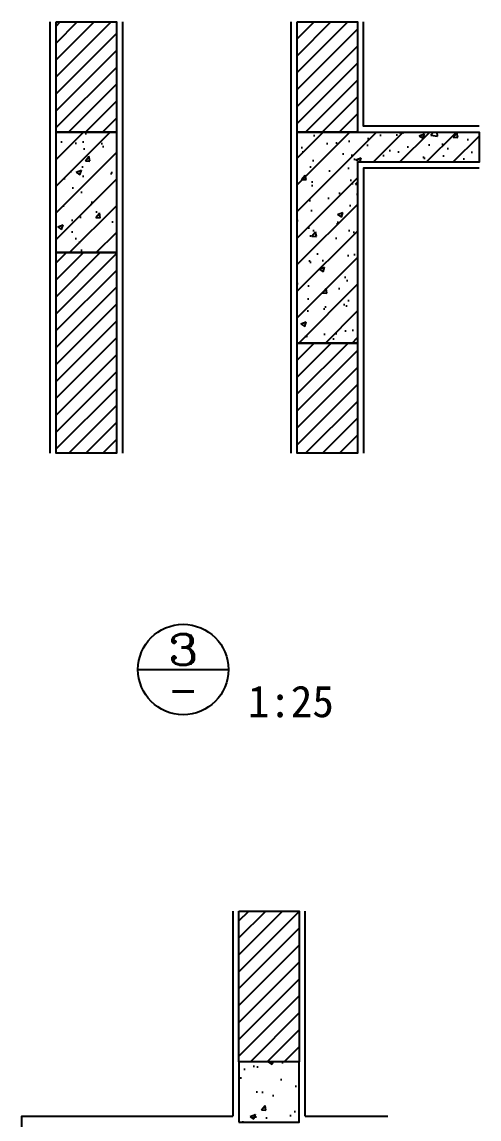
# Model space of a CAD drawing. Extents: x -695846 to 822170, y -413475 to 397179.
# Drawn here: x -400081 to -394014, y 97442 to 112005 of the extents above; entities that cross this region are included whole.
import ezdxf
from ezdxf.enums import TextEntityAlignment as Align

# ---------------------------------------------------------------- set-up
doc = ezdxf.new("R2010")
doc.units = 0
doc.header["$LTSCALE"] = 1000
doc.header["$MEASUREMENT"] = 0
for name, color, linetype in [('A-详图', 151, 'Continuous'), ('FC-深灰填充', 7, 'Continuous'), ('PUB_DIM', 3, 'Continuous'), ('PUB_TEXT', 7, 'Continuous')]:
    doc.layers.add(name, color=color, linetype=linetype)
doc.styles.add('-黑体', font='simhei.ttf', dxfattribs={"width": 0.8})
doc.styles.add('COMP', font='complex_.ttf', dxfattribs={"bigfont": 'hztxt'})
pattern_1 = [(45, (155105.96, 23921), (-112.2532, 112.2532), [])]
pattern_2 = [(45, (155105.96, 23921), (-176.7767, 176.7767), []), (50, (155105.96, 23921), (717.2602, -62.75213), [75, -825]), (355, (155106, 23921), (-138.7513, 752.1921), [60, -660]), (100.4514, (155165.73, 23915.8), (578.5094, 689.4395), [63.7402, -701.1421]), (46.1842, (155106, 24121), (1067.241, -165.519), [112.5, -1237.5]), (96.6356, (155194.9, 24107.2), (934.6627, 974.1179), [95.6103, -1051.713]), (351.1842, (155106, 24121), (934.662, 974.1186), [90, -990]), (21, (155205.96, 24071), (596.90705, -402.6189), [75, -825]), (326, (155206, 24071), (243.3153, 725.15), [60, -660]), (71.4514, (155255.7, 24037.46), (840.2226, 322.5305), [63.7402, -701.1421]), (37.5, (155105.96, 23921), (12.15986, 332.89385), [0, -652, 0, -670, 0, -662.5]), (7.5, (155105.96, 23921), (263.06954, 394.41171), [0, -382, 0, -637, 0, -252.5]), (327.5, (154882.96, 23921), (533.82244, -22.55487), [0, -250, 0, -780, 0, -1035]), (317.5, (154782.96, 23921), (583.18617, 100.105), [0, -325, 0, -518, 0, -735])]

# ---------------------------------------------------------------- blocks, each defined once
blk = doc.blocks.new('_INDEX')
blk.add_line((-0.5, 0), (0.5, 0))
blk.add_circle((0, 0), 0.5)
at = {"style": 'COMP'}
for tag, width, p, p2 in [('1', 1.388087, (-0.17, 0.05), (0.17, 0.05)), ('-', 0.84274, (-0.17, -0.39), (0.17, -0.39))]:
    blk.add_attdef(tag, text='', height=0.34, dxfattribs=dict(at, width=width)).set_placement(p, p2, align=Align.FIT)

msp = doc.modelspace()

# ---------------------------------------------------------------- hatches: boundary and pattern name
h = msp.add_hatch()
h.set_pattern_fill('钢筋混凝土', color=8, scale=100)
h.set_pattern_definition(pattern_2)
h.paths.add_polyline_path([(-399628, 110543), (-398828, 110543), (-398828, 108943), (-399628, 108943)])
h = msp.add_hatch()
h.set_pattern_fill('钢筋混凝土', color=8, scale=100)
h.set_pattern_definition(pattern_2)
h.paths.add_polyline_path([(-395628, 110143), (-395628, 107743), (-396428, 107743), (-396428, 110543), (-394014, 110543), (-394014, 110143)])
at = {"layer": 'FC-深灰填充'}
h = msp.add_hatch(dxfattribs=at)
h.set_pattern_fill('ANSI31', color=251, scale=100)
h.set_pattern_definition(pattern_1)
h.paths.add_polyline_path([(-399628, 112005), (-398828, 112005), (-398828, 110543), (-399628, 110543)])
h = msp.add_hatch(dxfattribs=at)
h.set_pattern_fill('ANSI31', color=251, scale=100)
h.set_pattern_definition(pattern_1)
h.paths.add_polyline_path([(-396428, 112005), (-395628, 112005), (-395628, 110543), (-396428, 110543)])
h = msp.add_hatch(dxfattribs=at)
h.set_pattern_fill('ANSI31', color=251, scale=100)
h.set_pattern_definition(pattern_1)
h.paths.add_polyline_path([(-399628, 108943), (-398828, 108943), (-398828, 106281), (-399628, 106281)])
h = msp.add_hatch(dxfattribs=at)
h.set_pattern_fill('ANSI31', color=251, scale=100)
h.set_pattern_definition(pattern_1)
h.paths.add_polyline_path([(-396428, 107743), (-395628, 107743), (-395628, 106281), (-396428, 106281)])
h = msp.add_hatch(dxfattribs=at)
h.set_pattern_fill('ANSI31', color=251, scale=100)
h.set_pattern_definition([(45, (144949.7, 33136.16), (-112.2532, 112.2532), [])])
h.paths.add_polyline_path([(-397201, 100202), (-396401, 100202), (-396401, 98202), (-397201, 98202)])
h = msp.add_hatch(dxfattribs=at)
h.set_pattern_fill('混凝土', color=251, scale=100)
h.set_pattern_definition([(50, (144949.7, 33136.16), (717.2602, -62.75213), [75, -825]), (355, (144949.7, 33136.16), (-138.7513, 752.1921), [60, -660]), (100.4514, (145009.5, 33130.9), (578.5094, 689.4395), [63.7402, -701.1421]), (46.1842, (144949.7, 33336.2), (1067.241, -165.519), [112.5, -1237.5]), (96.6356, (145038.6, 33322.4), (934.6627, 974.1179), [95.6103, -1051.713]), (351.1842, (144949.7, 33336.2), (934.662, 974.1186), [90, -990]), (21, (145049.7, 33286.16), (596.90705, -402.6189), [75, -825]), (326, (145049.7, 33286.16), (243.3153, 725.15), [60, -660]), (71.4514, (145099.44, 33252.6), (840.2226, 322.5305), [63.7402, -701.1421]), (37.5, (144949.7, 33136.16), (12.15986, 332.89385), [0, -652, 0, -670, 0, -662.5]), (7.5, (144949.7, 33136.16), (263.06954, 394.41171), [0, -382, 0, -637, 0, -252.5]), (327.5, (144726.7, 33136.16), (533.82244, -22.55487), [0, -250, 0, -780, 0, -1035]), (317.5, (144626.7, 33136.16), (583.18617, 100.105), [0, -325, 0, -518, 0, -735])])
h.paths.add_polyline_path([(-397201, 97402), (-396401, 97402), (-396401, 98202), (-397201, 98202)])

# ---------------------------------------------------------------- linework, layer by layer
for points in [[(-399708, 106281), (-399708, 112005)], [(-398748, 112005), (-398748, 106281)], [(-396508, 106281), (-396508, 112005)], [(-394014, 110623), (-395548, 110623), (-395548, 112005)], [(-394014, 110063), (-395548, 110063), (-395548, 106281)], [(-397281, 100202), (-397281, 97482)], [(-396321, 97482), (-396321, 100202)], [(-397281, 93434), (-397281, 96922), (-400081, 96922), (-400081, 97482), (-397281, 97482)], [(-396321, 97482), (-395223, 97482)]]:
    msp.add_lwpolyline(points)
at = {"layer": 'A-详图'}
for points in [[(-399628, 112005), (-398828, 112005), (-398828, 110543), (-399628, 110543)], [(-396428, 112005), (-395628, 112005), (-395628, 110543), (-396428, 110543)], [(-399628, 110543), (-398828, 110543), (-398828, 108943), (-399628, 108943)], [(-399628, 108943), (-398828, 108943), (-398828, 106281), (-399628, 106281)], [(-396428, 107743), (-395628, 107743), (-395628, 106281), (-396428, 106281)], [(-397201, 100202), (-396401, 100202), (-396401, 98202), (-397201, 98202)], [(-397201, 97402), (-396401, 97402), (-396401, 98202), (-397201, 98202)]]:
    msp.add_lwpolyline(points, close=True, dxfattribs=at)
msp.add_lwpolyline([(-395628, 110143), (-395628, 107743), (-396428, 107743), (-396428, 110543), (-394014, 110543), (-394014, 110143), (-395628, 110143)], dxfattribs=at)

# ---------------------------------------------------------------- block references
at = {"layer": 'PUB_DIM'}
ref = msp.add_blockref('_INDEX', (-397941, 103409), dxfattribs=dict(at, xscale=1200, yscale=1200, zscale=1200))
ref.add_attrib('1', '3', dxfattribs={"layer": '0', "height": 408, "style": 'COMP', "width": 1.049113}).set_placement((-398145, 103469), (-397737, 103469), align=Align.FIT)
ref.add_attrib('-', '-', dxfattribs={"layer": '0', "height": 408, "style": 'COMP', "width": 0.84274}).set_placement((-398145, 102941), (-397737, 102941), align=Align.FIT)

# ---------------------------------------------------------------- texts
at = {"layer": 'PUB_TEXT', "style": '-黑体'}
msp.add_text('1:25', height=420, dxfattribs=at).set_placement((-397084, 102776))

doc.saveas('drawing.dxf')
